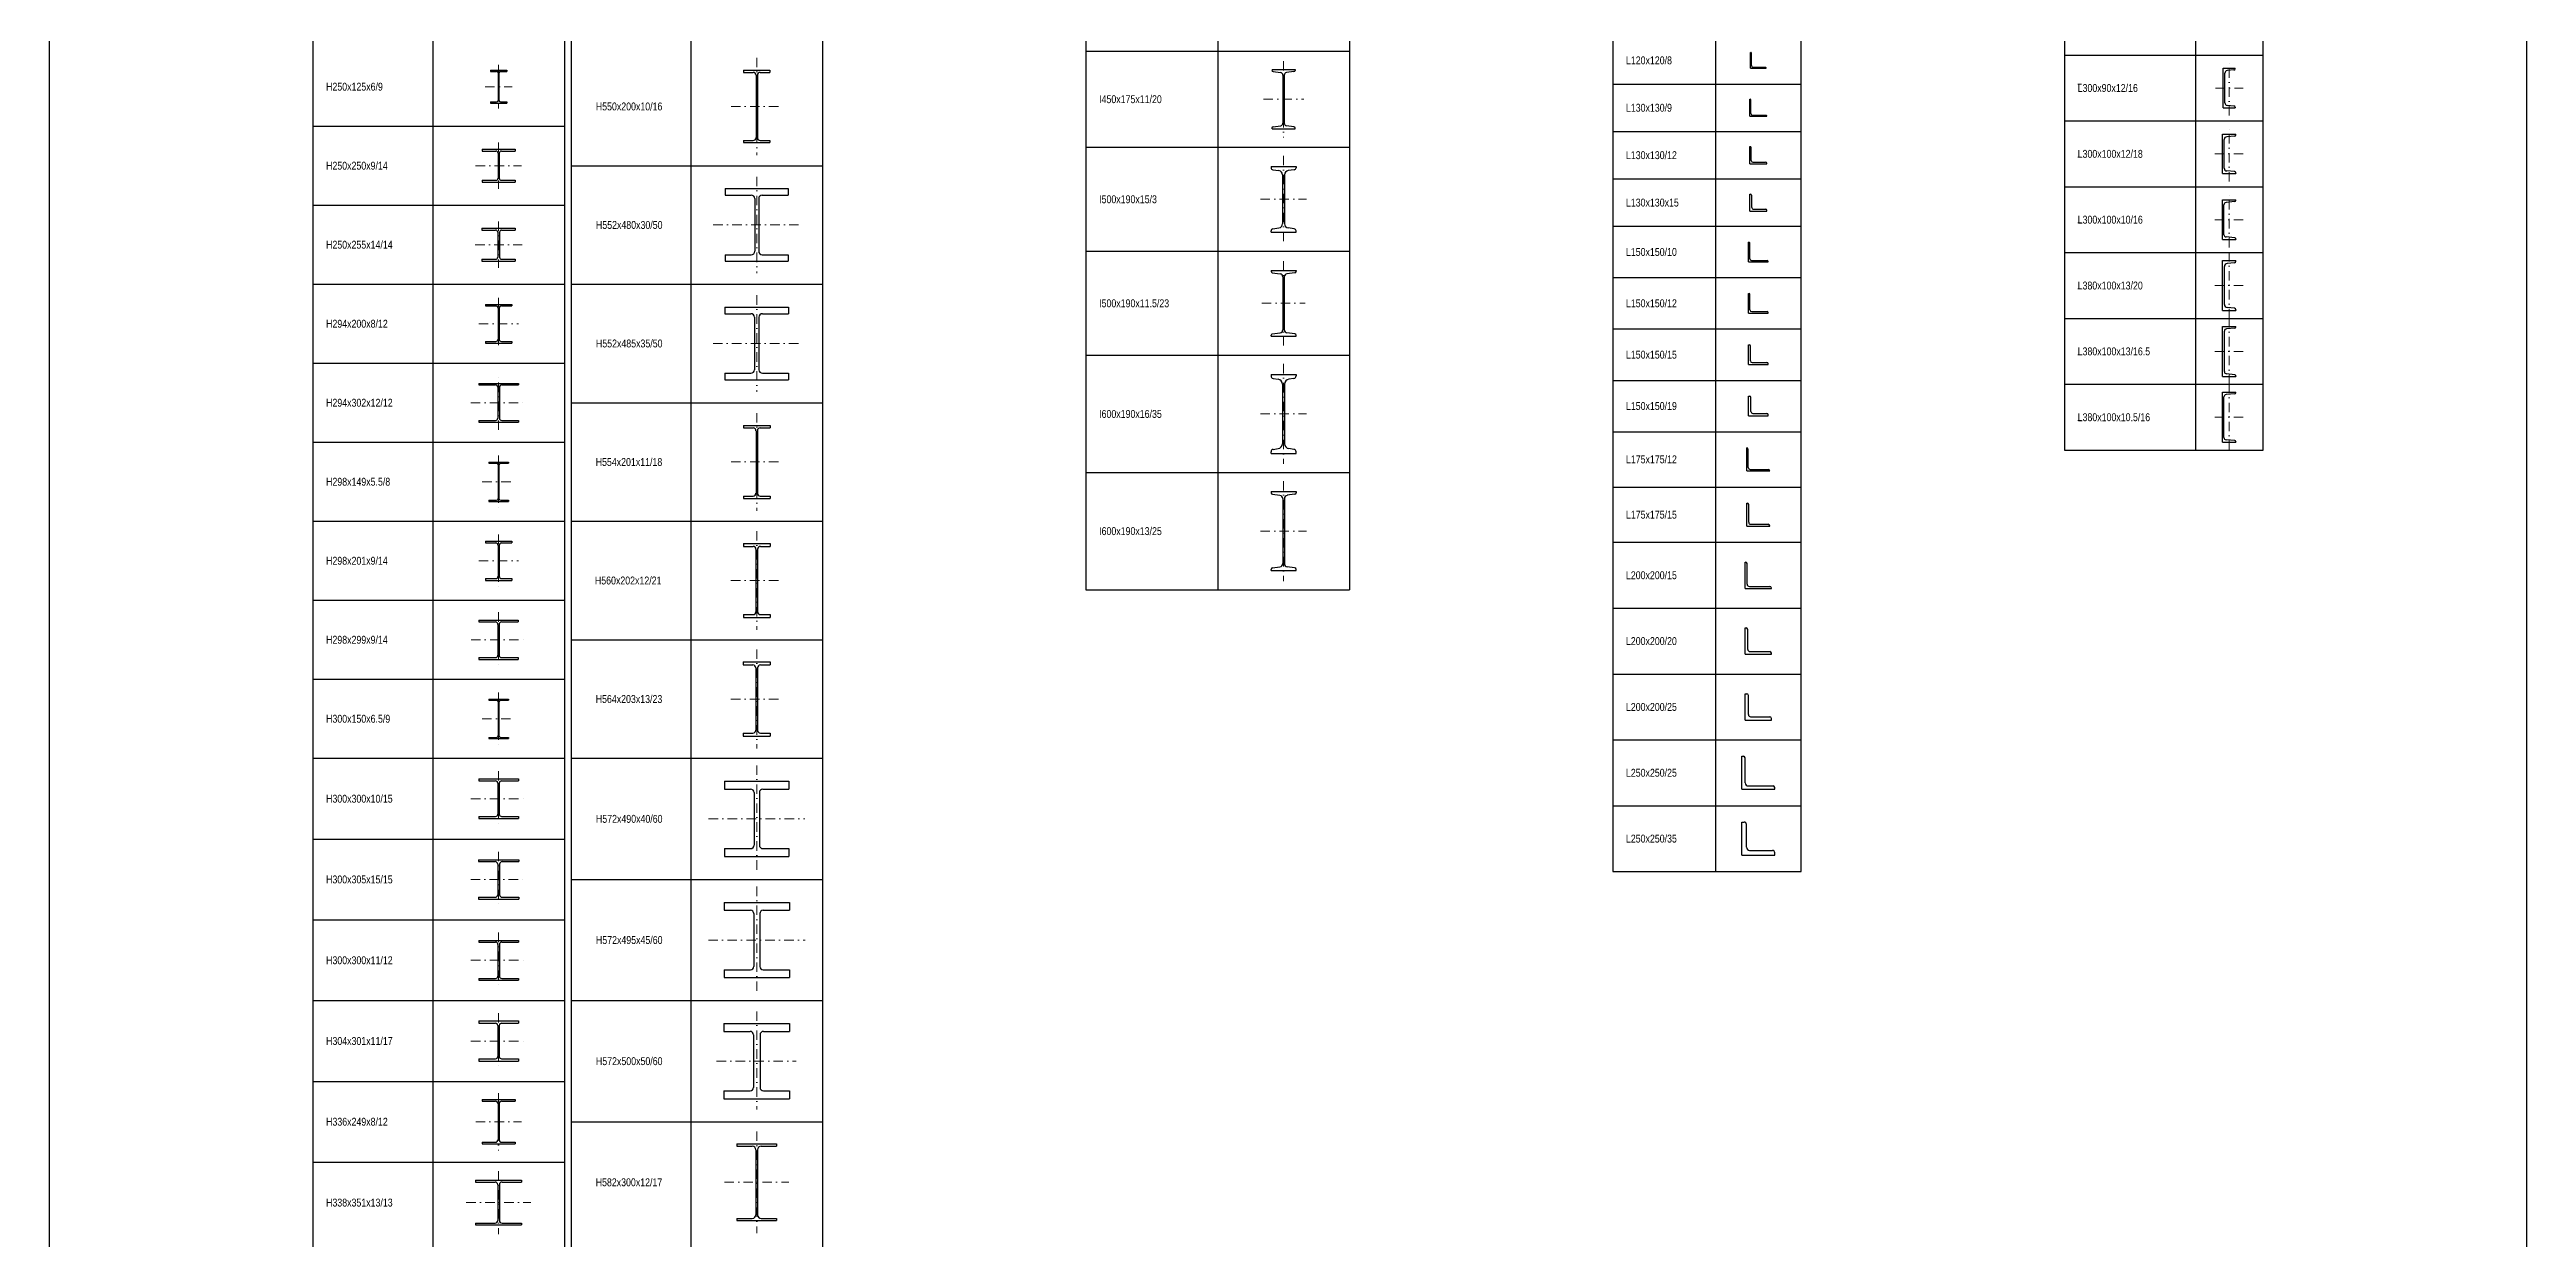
# Model space of a CAD drawing. Extents: x 0 to 90799, y 0 to 77868.
# Drawn here: x 71991 to 90799, y 58261 to 67290 of the extents above; entities that cross this region are included whole.
import ezdxf
from ezdxf.enums import TextEntityAlignment as Align

# ---------------------------------------------------------------- set-up
doc = ezdxf.new("R2010")
doc.units = 0
doc.header["$LTSCALE"] = 30
doc.header["$MEASUREMENT"] = 0
doc.linetypes.add('DGN Style 4', pattern=[4.8, 2.4, -1.2, 0, -1.2])
doc.layers.add('L(c)', color=1, linetype='DGN Style 4', lineweight=5)
doc.layers.add('L(txt)', color=2, linetype='Continuous', lineweight=13)
doc.styles.add('Style-ENGINEERING', font='ENGINEERING.shx')

# ---------------------------------------------------------------- blocks, each defined once
blk = doc.blocks.new('*U553')
for p, q in [((-60, 60), (-57, 60)), ((-60, -60), (-60, 60)), ((-52, -40), (-52, 55)), ((-60, -60), (60, -60)), ((-40, -52), (55, -52)), ((60, -60), (60, -57))]:
    blk.add_line(p, q)
for centre, radius, start, end in [((-57, 55), 5, 0, 90), ((-40, -40), 12, 180, 270), ((55, -57), 5, 0, 90)]:
    blk.add_arc(centre, radius, start, end)
blk = doc.blocks.new('*U554')
for p, q in [((-65, 65), (-62, 65)), ((-65, -65), (-65, 65)), ((-56, -44), (-56, 59)), ((-65, -65), (65, -65)), ((-44, -56), (59, -56)), ((65, -65), (65, -62))]:
    blk.add_line(p, q)
for centre, radius, start, end in [((-62, 59), 6, 0, 90), ((-44, -44), 12, 180, 270), ((59, -62), 6, 0, 90)]:
    blk.add_arc(centre, radius, start, end)
blk = doc.blocks.new('*U555')
for p, q in [((-65, 65), (-62, 65)), ((-65, -65), (-65, 65)), ((-53, -41), (-53, 56)), ((-65, -65), (65, -65)), ((-41, -53), (56, -53)), ((65, -65), (65, -62))]:
    blk.add_line(p, q)
for centre, radius, start, end in [((-62, 56), 8.5, 0, 90), ((-41, -41), 12, 180, 270), ((56, -62), 8.5, 0, 90)]:
    blk.add_arc(centre, radius, start, end)
blk = doc.blocks.new('*U556')
for p, q in [((-65, 65), (-59, 65)), ((-65, -65), (-65, 65)), ((-50, -38), (-50, 56)), ((-65, -65), (65, -65)), ((-38, -50), (56, -50)), ((65, -65), (65, -59))]:
    blk.add_line(p, q)
for centre, radius, start, end in [((-59, 56), 8.5, 0, 90), ((-38, -38), 12, 180, 270), ((56, -59), 8.5, 0, 90)]:
    blk.add_arc(centre, radius, start, end)
blk = doc.blocks.new('*U557')
for p, q in [((-75, 75), (-72, 75)), ((-75, -75), (-75, 75)), ((-65, -51), (-65, 68)), ((-75, -75), (75, -75)), ((-51, -65), (68, -65)), ((75, -75), (75, -72))]:
    blk.add_line(p, q)
for centre, radius, start, end in [((-72, 68), 7, 0, 90), ((-51, -51), 14, 180, 270), ((68, -72), 7, 0, 90)]:
    blk.add_arc(centre, radius, start, end)
blk = doc.blocks.new('*U558')
for p, q in [((-75, 75), (-70, 75)), ((-75, -75), (-75, 75)), ((-63, -49), (-63, 68)), ((-75, -75), (75, -75)), ((-49, -63), (68, -63)), ((75, -75), (75, -70))]:
    blk.add_line(p, q)
for centre, radius, start, end in [((-70, 68), 7, 0, 90), ((-49, -49), 14, 180, 270), ((68, -70), 7, 0, 90)]:
    blk.add_arc(centre, radius, start, end)
blk = doc.blocks.new('*U559')
for p, q in [((-75, 75), (-70, 75)), ((-75, -75), (-75, 75)), ((-60, -46), (-60, 65)), ((-75, -75), (75, -75)), ((-46, -60), (65, -60)), ((75, -75), (75, -70))]:
    blk.add_line(p, q)
for centre, radius, start, end in [((-70, 65), 10, 0, 90), ((-46, -46), 14, 180, 270), ((65, -70), 10, 0, 90)]:
    blk.add_arc(centre, radius, start, end)
blk = doc.blocks.new('*U560')
for p, q in [((-75, 75), (-66, 75)), ((-75, -75), (-75, 75)), ((-56, -42), (-56, 65)), ((-75, -75), (75, -75)), ((-42, -56), (65, -56)), ((75, -75), (75, -66))]:
    blk.add_line(p, q)
for centre, radius, start, end in [((-66, 65), 10, 0, 90), ((-42, -42), 14, 180, 270), ((65, -66), 10, 0, 90)]:
    blk.add_arc(centre, radius, start, end)
blk = doc.blocks.new('*U561')
for p, q in [((-88, 87), (-87, 87)), ((-88, -88), (-88, 87)), ((-76, -61), (-76, 76)), ((-88, -88), (87, -88)), ((-61, -76), (76, -76)), ((87, -88), (87, -87))]:
    blk.add_line(p, q)
for centre, radius, start, end in [((-87, 76), 11, 0, 90), ((-61, -61), 15, 180, 270), ((76, -87), 11, 0, 90)]:
    blk.add_arc(centre, radius, start, end)
blk = doc.blocks.new('*U562')
for p, q in [((-88, 87), (-84, 87)), ((-88, -88), (-88, 87)), ((-73, -58), (-73, 76)), ((-88, -88), (87, -88)), ((-58, -73), (76, -73)), ((87, -88), (87, -84))]:
    blk.add_line(p, q)
for centre, radius, start, end in [((-84, 76), 11, 0, 90), ((-58, -58), 15, 180, 270), ((76, -84), 11, 0, 90)]:
    blk.add_arc(centre, radius, start, end)
blk = doc.blocks.new('*U563')
for p, q in [((-100, 100), (-97, 100)), ((-100, -100), (-100, 100)), ((-85, -68), (-85, 88)), ((-100, -100), (100, -100)), ((-68, -85), (88, -85)), ((100, -100), (100, -97))]:
    blk.add_line(p, q)
for centre, radius, start, end in [((-97, 88), 12, 0, 90), ((-68, -68), 17, 180, 270), ((88, -97), 12, 0, 90)]:
    blk.add_arc(centre, radius, start, end)
blk = doc.blocks.new('*U564')
for p, q in [((-100, 100), (-92, 100)), ((-100, -100), (-100, 100)), ((-80, -63), (-80, 88)), ((-100, -100), (100, -100)), ((-63, -80), (88, -80)), ((100, -100), (100, -92))]:
    blk.add_line(p, q)
for centre, radius, start, end in [((-92, 88), 12, 0, 90), ((-63, -63), 17, 180, 270), ((88, -92), 12, 0, 90)]:
    blk.add_arc(centre, radius, start, end)
blk = doc.blocks.new('*U565')
for p, q in [((-100, 100), (-87, 100)), ((-100, -100), (-100, 100)), ((-75, -58), (-75, 88)), ((-100, -100), (100, -100)), ((-58, -75), (88, -75)), ((100, -100), (100, -87))]:
    blk.add_line(p, q)
for centre, radius, start, end in [((-87, 88), 12, 0, 90), ((-58, -58), 17, 180, 270), ((88, -87), 12, 0, 90)]:
    blk.add_arc(centre, radius, start, end)
blk = doc.blocks.new('*U566')
for p, q in [((-125, 125), (-112, 125)), ((-125, -125), (-125, 125)), ((-100, -76), (-100, 113)), ((-125, -125), (125, -125)), ((-76, -100), (113, -100)), ((125, -125), (125, -112))]:
    blk.add_line(p, q)
for centre, radius, start, end in [((-112, 113), 12, 0, 90), ((-76, -76), 24, 180, 270), ((113, -112), 12, 0, 90)]:
    blk.add_arc(centre, radius, start, end)
blk = doc.blocks.new('*U567')
for p, q in [((-125, 125), (-108, 125)), ((-125, -125), (-125, 125)), ((-90, -66), (-90, 107)), ((-125, -125), (125, -125)), ((-66, -90), (107, -90)), ((125, -125), (125, -108))]:
    blk.add_line(p, q)
for centre, radius, start, end in [((-108, 107), 18, 0, 90), ((-66, -66), 24, 180, 270), ((107, -108), 18, 0, 90)]:
    blk.add_arc(centre, radius, start, end)
blk = doc.blocks.new('*U589')
for p, q in [((-45, 150), (45, 150)), ((-45, -150), (-45, 150)), ((-33, -113), (-33, 113)), ((36, 137), (-16, 132)), ((45, 146), (45, 150)), ((-45, -150), (45, -150)), ((36, -137), (-16, -132)), ((45, -146), (45, -150))]:
    blk.add_line(p, q)
for centre, radius, start, end in [((-14, 113), 19, 95.0013, 180), ((35, 146), 9.5, 275.003, 0), ((-14, -113), 19, 180, 264.9987), ((35, -146), 9.5, 0, 84.997)]:
    blk.add_arc(centre, radius, start, end)
blk = doc.blocks.new('*U590')
for p, q in [((-50, 150), (50, 150)), ((-50, -150), (-50, 150)), ((-38, -109), (-38, 109)), ((40, 135), (-19, 130)), ((50, 145), (50, 150)), ((-50, -150), (50, -150)), ((40, -135), (-19, -130)), ((50, -145), (50, -150))]:
    blk.add_line(p, q)
for centre, radius, start, end in [((-17, 109), 21, 94.9999, 180), ((39, 145), 10.5, 274.9988, 0), ((-17, -109), 21, 180, 265.0001), ((39, -145), 10.5, 0, 85.0012)]:
    blk.add_arc(centre, radius, start, end)
blk = doc.blocks.new('*U591')
for p, q in [((-50, 150), (50, 150)), ((-50, -150), (-50, 150)), ((-40, -114), (-40, 114)), ((42, 137), (-24, 131)), ((50, 146), (50, 150)), ((-50, -150), (50, -150)), ((42, -137), (-24, -131)), ((50, -146), (50, -150))]:
    blk.add_line(p, q)
for centre, radius, start, end in [((-23, 114), 17, 94.9994, 180), ((41, 146), 8.5, 274.9992, 0), ((-23, -114), 17, 180, 265.0006), ((41, -146), 8.5, 0, 85.0008)]:
    blk.add_arc(centre, radius, start, end)
blk = doc.blocks.new('*U592')
for p, q in [((-50, 190), (50, 190)), ((-50, -190), (-50, 190)), ((50, 185), (50, 190)), ((-37, -144), (-37, 144)), ((39, 173), (-15, 168)), ((39, -173), (-15, -168)), ((50, -185), (50, -190)), ((-50, -190), (50, -190))]:
    blk.add_line(p, q)
for centre, radius, start, end in [((-13, 144), 24, 94.9991, 180), ((38, 185), 12, 275.0003, 0), ((-13, -144), 24, 180, 265.0009), ((38, -185), 12, 0, 84.9997)]:
    blk.add_arc(centre, radius, start, end)
blk = doc.blocks.new('*U593')
for p, q in [((-50, 190), (50, 190)), ((-50, -190), (-50, 190)), ((50, 186), (50, 190)), ((-37, -153), (-37, 153)), ((42, 177), (-21, 171)), ((42, -177), (-21, -171)), ((50, -186), (50, -190)), ((-50, -190), (50, -190))]:
    blk.add_line(p, q)
for centre, radius, start, end in [((-19, 153), 18, 94.9999, 180), ((41, 186), 9, 275.0017, 0), ((-19, -153), 18, 180, 265.0001), ((41, -186), 9, 0, 84.9983)]:
    blk.add_arc(centre, radius, start, end)
blk = doc.blocks.new('*U594')
for p, q in [((-50, 190), (50, 190)), ((-50, -190), (-50, 190)), ((50, 186), (50, 190)), ((-40, -154), (-40, 154)), ((42, 177), (-23, 172)), ((42, -177), (-23, -172)), ((50, -186), (50, -190)), ((-50, -190), (50, -190))]:
    blk.add_line(p, q)
for centre, radius, start, end in [((-22, 154), 18, 95.0006, 180), ((41, 186), 9, 275.0011, 0), ((-22, -154), 18, 180, 264.9994), ((41, -186), 9, 0, 84.9989)]:
    blk.add_arc(centre, radius, start, end)
blk = doc.blocks.new('*U613')
for p, q in [((-62, 125), (63, 125)), ((-62, 125), (-62, 116)), ((-62, 116), (-15, 116)), ((-3, 104), (-3, -104)), ((3, 104), (3, -104)), ((15, 116), (63, 116)), ((63, 125), (63, 116)), ((-62, -116), (-15, -116)), ((-62, -116), (-62, -125)), ((-62, -125), (63, -125)), ((15, -116), (63, -116)), ((63, -116), (63, -125))]:
    blk.add_line(p, q)
for centre, start, end in [((-15, 104), 0, 90), ((15, 104), 90, 180), ((-15, -104), 270, 0), ((15, -104), 180, 270)]:
    blk.add_arc(centre, 12, start, end)
blk = doc.blocks.new('*U614')
for p, q in [((-125, 125), (125, 125)), ((-125, 125), (-125, 111)), ((-125, 111), (-20, 111)), ((-4, 95), (-4, -95)), ((5, 95), (5, -95)), ((21, 111), (125, 111)), ((125, 125), (125, 111)), ((-125, -111), (-20, -111)), ((-125, -111), (-125, -125)), ((-125, -125), (125, -125)), ((21, -111), (125, -111)), ((125, -111), (125, -125))]:
    blk.add_line(p, q)
for centre, start, end in [((-20, 95), 0, 90), ((21, 95), 90, 180), ((-20, -95), 270, 0), ((21, -95), 180, 270)]:
    blk.add_arc(centre, 16, start, end)
blk = doc.blocks.new('*U615')
for p, q in [((-128, 125), (127, 125)), ((-128, 125), (-128, 111)), ((-128, 111), (-23, 111)), ((-7, 95), (-7, -95)), ((7, 95), (7, -95)), ((23, 111), (127, 111)), ((127, 125), (127, 111)), ((-128, -111), (-23, -111)), ((-128, -111), (-128, -125)), ((-128, -125), (127, -125)), ((23, -111), (127, -111)), ((127, -111), (127, -125))]:
    blk.add_line(p, q)
for centre, start, end in [((-23, 95), 0, 90), ((23, 95), 90, 180), ((-23, -95), 270, 0), ((23, -95), 180, 270)]:
    blk.add_arc(centre, 16, start, end)
blk = doc.blocks.new('*U616')
for p, q in [((-100, 147), (100, 147)), ((-100, 147), (-100, 135)), ((-100, 135), (-22, 135)), ((-4, 117), (-4, -117)), ((4, 117), (4, -117)), ((22, 135), (100, 135)), ((100, 147), (100, 135)), ((-100, -135), (-22, -135)), ((-100, -135), (-100, -147)), ((-100, -147), (100, -147)), ((22, -135), (100, -135)), ((100, -135), (100, -147))]:
    blk.add_line(p, q)
for centre, start, end in [((-22, 117), 0, 90), ((22, 117), 90, 180), ((-22, -117), 270, 0), ((22, -117), 180, 270)]:
    blk.add_arc(centre, 18, start, end)
blk = doc.blocks.new('*U617')
for p, q in [((-151, 147), (151, 147)), ((-151, 147), (-151, 135)), ((-151, 135), (-24, 135)), ((-6, 117), (-6, -117)), ((6, 117), (6, -117)), ((24, 135), (151, 135)), ((151, 147), (151, 135)), ((-151, -135), (-24, -135)), ((-151, -135), (-151, -147)), ((-151, -147), (151, -147)), ((24, -135), (151, -135)), ((151, -135), (151, -147))]:
    blk.add_line(p, q)
for centre, start, end in [((-24, 117), 0, 90), ((24, 117), 90, 180), ((-24, -117), 270, 0), ((24, -117), 180, 270)]:
    blk.add_arc(centre, 18, start, end)
blk = doc.blocks.new('*U618')
for p, q in [((-75, 149), (74, 149)), ((-75, 149), (-75, 141)), ((-75, 141), (-16, 141)), ((-3, 128), (-3, -128)), ((3, 128), (3, -128)), ((16, 141), (74, 141)), ((74, 149), (74, 141)), ((-75, -141), (-16, -141)), ((-75, -141), (-75, -149)), ((-75, -149), (74, -149)), ((16, -141), (74, -141)), ((74, -141), (74, -149))]:
    blk.add_line(p, q)
for centre, start, end in [((-16, 128), 0, 90), ((16, 128), 90, 180), ((-16, -128), 270, 0), ((16, -128), 180, 270)]:
    blk.add_arc(centre, 13, start, end)
blk = doc.blocks.new('*U619')
for p, q in [((-100, 149), (101, 149)), ((-100, 149), (-100, 135)), ((-100, 135), (-22, 135)), ((-4, 117), (-4, -117)), ((5, 117), (5, -117)), ((23, 135), (101, 135)), ((101, 149), (101, 135)), ((-100, -135), (-22, -135)), ((-100, -135), (-100, -149)), ((-100, -149), (101, -149)), ((23, -135), (101, -135)), ((101, -135), (101, -149))]:
    blk.add_line(p, q)
for centre, start, end in [((-22, 117), 0, 90), ((23, 117), 90, 180), ((-22, -117), 270, 0), ((23, -117), 180, 270)]:
    blk.add_arc(centre, 18, start, end)
blk = doc.blocks.new('*U620')
for p, q in [((-150, 149), (149, 149)), ((-150, 149), (-150, 135)), ((-150, 135), (-23, 135)), ((-5, 117), (-5, -117)), ((4, 117), (4, -117)), ((22, 135), (149, 135)), ((149, 149), (149, 135)), ((-150, -135), (-23, -135)), ((-150, -135), (-150, -149)), ((-150, -149), (149, -149)), ((22, -135), (149, -135)), ((149, -135), (149, -149))]:
    blk.add_line(p, q)
for centre, start, end in [((-23, 117), 0, 90), ((22, 117), 90, 180), ((-23, -117), 270, 0), ((22, -117), 180, 270)]:
    blk.add_arc(centre, 18, start, end)
blk = doc.blocks.new('*U621')
for p, q in [((-75, 150), (75, 150)), ((-75, 150), (-75, 141)), ((-75, 141), (-16, 141)), ((-3, 128), (-3, -128)), ((3, 128), (3, -128)), ((16, 141), (75, 141)), ((75, 150), (75, 141)), ((-75, -141), (-75, -150)), ((-75, -141), (-16, -141)), ((-75, -150), (75, -150)), ((16, -141), (75, -141)), ((75, -141), (75, -150))]:
    blk.add_line(p, q)
for centre, start, end in [((-16, 128), 0, 90), ((16, 128), 90, 180), ((-16, -128), 270, 0), ((16, -128), 180, 270)]:
    blk.add_arc(centre, 13, start, end)
blk = doc.blocks.new('*U622')
for p, q in [((-150, 150), (150, 150)), ((-150, 150), (-150, 135)), ((-150, 135), (-23, 135)), ((-5, 117), (-5, -117)), ((5, 117), (5, -117)), ((23, 135), (150, 135)), ((150, 150), (150, 135)), ((-150, -135), (-23, -135)), ((-150, -135), (-150, -150)), ((-150, -150), (150, -150)), ((23, -135), (150, -135)), ((150, -135), (150, -150))]:
    blk.add_line(p, q)
for centre, start, end in [((-23, 117), 0, 90), ((23, 117), 90, 180), ((-23, -117), 270, 0), ((23, -117), 180, 270)]:
    blk.add_arc(centre, 18, start, end)
blk = doc.blocks.new('*U623')
for p, q in [((-152, 150), (153, 150)), ((-152, 150), (-152, 135)), ((-152, 135), (-25, 135)), ((-7, 117), (-7, -117)), ((8, 117), (8, -117)), ((26, 135), (153, 135)), ((153, 150), (153, 135)), ((-152, -135), (-25, -135)), ((-152, -135), (-152, -150)), ((-152, -150), (153, -150)), ((26, -135), (153, -135)), ((153, -135), (153, -150))]:
    blk.add_line(p, q)
for centre, start, end in [((-25, 117), 0, 90), ((26, 117), 90, 180), ((-25, -117), 270, 0), ((26, -117), 180, 270)]:
    blk.add_arc(centre, 18, start, end)
blk = doc.blocks.new('*U624')
for p, q in [((-150, 150), (150, 150)), ((-150, 150), (-150, 138)), ((-150, 138), (-23, 138)), ((-5, 120), (-5, -120)), ((6, 120), (6, -120)), ((24, 138), (150, 138)), ((150, 150), (150, 138)), ((-150, -138), (-150, -150)), ((-150, -138), (-23, -138)), ((-150, -150), (150, -150)), ((24, -138), (150, -138)), ((150, -138), (150, -150))]:
    blk.add_line(p, q)
for centre, start, end in [((-23, 120), 0, 90), ((24, 120), 90, 180), ((-23, -120), 270, 0), ((24, -120), 180, 270)]:
    blk.add_arc(centre, 18, start, end)
blk = doc.blocks.new('*U625')
for p, q in [((-151, 152), (150, 152)), ((-151, 152), (-151, 135)), ((-151, 135), (-24, 135)), ((-6, 117), (-6, -117)), ((5, 117), (5, -117)), ((23, 135), (150, 135)), ((150, 152), (150, 135)), ((-151, -135), (-24, -135)), ((-151, -135), (-151, -152)), ((-151, -152), (150, -152)), ((23, -135), (150, -135)), ((150, -135), (150, -152))]:
    blk.add_line(p, q)
for centre, start, end in [((-24, 117), 0, 90), ((23, 117), 90, 180), ((-24, -117), 270, 0), ((23, -117), 180, 270)]:
    blk.add_arc(centre, 18, start, end)
blk = doc.blocks.new('*U626')
for p, q in [((-124, 168), (125, 168)), ((-124, 168), (-124, 156)), ((-124, 156), (-24, 156)), ((-4, 136), (-4, -136)), ((4, 136), (4, -136)), ((24, 156), (125, 156)), ((125, 168), (125, 156)), ((-124, -156), (-24, -156)), ((-124, -156), (-124, -168)), ((-124, -168), (125, -168)), ((24, -156), (125, -156)), ((125, -156), (125, -168))]:
    blk.add_line(p, q)
for centre, start, end in [((-24, 136), 0, 90), ((24, 136), 90, 180), ((-24, -136), 270, 0), ((24, -136), 180, 270)]:
    blk.add_arc(centre, 20, start, end)
blk = doc.blocks.new('*U627')
for p, q in [((-176, 169), (175, 169)), ((-176, 169), (-176, 156)), ((-176, 156), (-27, 156)), ((-7, 136), (-7, -136)), ((6, 136), (6, -136)), ((26, 156), (175, 156)), ((175, 169), (175, 156)), ((-176, -156), (-176, -169)), ((-176, -156), (-27, -156)), ((-176, -169), (175, -169)), ((26, -156), (175, -156)), ((175, -156), (175, -169))]:
    blk.add_line(p, q)
for centre, start, end in [((-27, 136), 0, 90), ((26, 136), 90, 180), ((-27, -136), 270, 0), ((26, -136), 180, 270)]:
    blk.add_arc(centre, 20, start, end)
blk = doc.blocks.new('*U663')
for p, q in [((-100, 275), (100, 275)), ((-100, 275), (-100, 259)), ((-100, 259), (-27, 259)), ((-5, 237), (-5, -237)), ((5, 237), (5, -237)), ((27, 259), (100, 259)), ((100, 275), (100, 259)), ((-100, -259), (-27, -259)), ((-100, -259), (-100, -275)), ((-100, -275), (100, -275)), ((27, -259), (100, -259)), ((100, -259), (100, -275))]:
    blk.add_line(p, q)
for centre, start, end in [((-27, 237), 0, 90), ((27, 237), 90, 180), ((-27, -237), 270, 0), ((27, -237), 180, 270)]:
    blk.add_arc(centre, 22, start, end)
blk = doc.blocks.new('*U664')
for p, q in [((-240, 276), (240, 276)), ((-240, 276), (-240, 226)), ((-240, 226), (-41, 226)), ((-15, 200), (-15, -200)), ((15, 200), (15, -200)), ((41, 226), (240, 226)), ((240, 276), (240, 226)), ((-240, -226), (-41, -226)), ((-240, -226), (-240, -276)), ((-240, -276), (240, -276)), ((41, -226), (240, -226)), ((240, -226), (240, -276))]:
    blk.add_line(p, q)
for centre, start, end in [((-41, 200), 0, 90), ((41, 200), 90, 180), ((-41, -200), 270, 0), ((41, -200), 180, 270)]:
    blk.add_arc(centre, 26, start, end)
blk = doc.blocks.new('*U665')
for p, q in [((-243, 276), (242, 276)), ((-243, 276), (-243, 226)), ((-243, 226), (-44, 226)), ((-18, 200), (-18, -200)), ((17, 200), (17, -200)), ((43, 226), (242, 226)), ((242, 276), (242, 226)), ((-243, -226), (-44, -226)), ((-243, -226), (-243, -276)), ((-243, -276), (242, -276)), ((43, -226), (242, -226)), ((242, -226), (242, -276))]:
    blk.add_line(p, q)
for centre, start, end in [((-44, 200), 0, 90), ((43, 200), 90, 180), ((-44, -200), 270, 0), ((43, -200), 180, 270)]:
    blk.add_arc(centre, 26, start, end)
blk = doc.blocks.new('*U666')
for p, q in [((-100, 277), (101, 277)), ((-100, 277), (-100, 259)), ((-100, 259), (-27, 259)), ((-5, 237), (-5, -237)), ((6, 237), (6, -237)), ((27, 259), (101, 259)), ((101, 277), (101, 259)), ((-100, -259), (-27, -259)), ((-100, -259), (-100, -277)), ((-100, -277), (101, -277)), ((27, -259), (101, -259)), ((101, -259), (101, -277))]:
    blk.add_line(p, q)
for centre, start, end in [((-28, 237), 0, 90), ((27, 237), 90, 180), ((-28, -237), 270, 0), ((27, -237), 180, 270)]:
    blk.add_arc(centre, 22, start, end)
blk = doc.blocks.new('*U667')
for p, q in [((-101, 280), (101, 280)), ((-101, 280), (-101, 259)), ((-101, 259), (-28, 259)), ((-6, 237), (-6, -237)), ((6, 237), (6, -237)), ((28, 259), (101, 259)), ((101, 280), (101, 259)), ((-101, -259), (-28, -259)), ((-101, -259), (-101, -280)), ((-101, -280), (101, -280)), ((28, -259), (101, -259)), ((101, -259), (101, -280))]:
    blk.add_line(p, q)
for centre, start, end in [((-28, 237), 0, 90), ((28, 237), 90, 180), ((-28, -237), 270, 0), ((28, -237), 180, 270)]:
    blk.add_arc(centre, 22, start, end)
blk = doc.blocks.new('*U668')
for p, q in [((-102, 282), (101, 282)), ((-102, 282), (-102, 259)), ((-102, 259), (-29, 259)), ((-7, 237), (-7, -237)), ((6, 237), (6, -237)), ((28, 259), (101, 259)), ((101, 282), (101, 259)), ((-102, -259), (-29, -259)), ((-102, -259), (-102, -282)), ((-102, -282), (101, -282)), ((28, -259), (101, -259)), ((101, -259), (101, -282))]:
    blk.add_line(p, q)
for centre, start, end in [((-29, 237), 0, 90), ((28, 237), 90, 180), ((-29, -237), 270, 0), ((28, -237), 180, 270)]:
    blk.add_arc(centre, 22, start, end)
blk = doc.blocks.new('*U669')
for p, q in [((-245, 286), (245, 286)), ((-245, 286), (-245, 226)), ((-245, 226), (-46, 226)), ((-20, 200), (-20, -200)), ((20, 200), (20, -200)), ((46, 226), (245, 226)), ((245, 286), (245, 226)), ((-245, -226), (-46, -226)), ((-245, -226), (-245, -286)), ((-245, -286), (245, -286)), ((46, -226), (245, -226)), ((245, -226), (245, -286))]:
    blk.add_line(p, q)
for centre, start, end in [((-46, 200), 0, 90), ((46, 200), 90, 180), ((-46, -200), 270, 0), ((46, -200), 180, 270)]:
    blk.add_arc(centre, 26, start, end)
blk = doc.blocks.new('*U670')
for p, q in [((-247, 286), (248, 286)), ((-247, 286), (-247, 226)), ((-247, 226), (-48, 226)), ((-22, 200), (-22, -200)), ((23, 200), (23, -200)), ((49, 226), (248, 226)), ((248, 286), (248, 226)), ((-247, -226), (-48, -226)), ((-247, -226), (-247, -286)), ((-247, -286), (248, -286)), ((49, -226), (248, -226)), ((248, -226), (248, -286))]:
    blk.add_line(p, q)
for centre, start, end in [((-48, 200), 0, 90), ((49, 200), 90, 180), ((-48, -200), 270, 0), ((49, -200), 180, 270)]:
    blk.add_arc(centre, 26, start, end)
blk = doc.blocks.new('*U671')
for p, q in [((-95, 250), (95, 250)), ((-95, 250), (-95, 243)), ((-86, 232), (-25, 223)), ((-6, 202), (-6, -202)), ((6, 202), (6, -202)), ((86, 232), (25, 223)), ((95, 250), (95, 243)), ((-95, -250), (-95, -243)), ((-95, -250), (95, -250)), ((-86, -232), (-25, -223)), ((86, -232), (25, -223)), ((95, -250), (95, -243))]:
    blk.add_line(p, q)
for centre, radius, start, end in [((-84, 243), 11, 180, 262.0015), ((-28, 202), 22, 0, 82.0016), ((28, 202), 22, 97.9984, 180), ((84, 243), 11, 277.9985, 0), ((-84, -243), 11, 97.9985, 180), ((-28, -202), 22, 277.9984, 0), ((28, -202), 22, 180, 262.0016), ((84, -243), 11, 0, 82.0015)]:
    blk.add_arc(centre, radius, start, end)
blk = doc.blocks.new('*U672')
for p, q in [((-250, 286), (250, 286)), ((-250, 286), (-250, 226)), ((-250, 226), (-51, 226)), ((-25, 200), (-25, -200)), ((25, 200), (25, -200)), ((51, 226), (250, 226)), ((250, 286), (250, 226)), ((-250, -226), (-51, -226)), ((-250, -226), (-250, -286)), ((-250, -286), (250, -286)), ((51, -226), (250, -226)), ((250, -226), (250, -286))]:
    blk.add_line(p, q)
for centre, start, end in [((-51, 200), 0, 90), ((51, 200), 90, 180), ((-51, -200), 270, 0), ((51, -200), 180, 270)]:
    blk.add_arc(centre, 26, start, end)
blk = doc.blocks.new('*U707')
for p, q in [((-87, 225), (88, 225)), ((-87, 225), (-87, 219)), ((-79, 210), (-22, 202)), ((79, 210), (22, 202)), ((88, 225), (88, 219)), ((-5, 183), (-5, -183)), ((6, 183), (6, -183)), ((-87, -225), (-87, -219)), ((-87, -225), (88, -225)), ((-79, -210), (-22, -202)), ((79, -210), (22, -202)), ((88, -225), (88, -219))]:
    blk.add_line(p, q)
for centre, radius, start, end in [((-78, 219), 9.5, 180, 262.0003), ((-24, 183), 19, 0, 81.9956), ((25, 183), 19, 98.0007, 180), ((78, 219), 9.5, 277.9997, 0), ((-24, -183), 19, 278.0007, 0), ((25, -183), 19, 180, 261.9993), ((-78, -219), 9.5, 97.9997, 180), ((78, -219), 9.5, 0, 82.0003)]:
    blk.add_arc(centre, radius, start, end)
blk = doc.blocks.new('*U708')
for p, q in [((-95, 250), (95, 250)), ((-95, 250), (-95, 240)), ((-81, 224), (-35, 218)), ((81, 224), (35, 218)), ((95, 250), (95, 240)), ((-7, 186), (-7, -186)), ((8, 186), (8, -186)), ((-95, -250), (-95, -240)), ((-95, -250), (95, -250)), ((-81, -224), (-35, -218)), ((81, -224), (35, -218)), ((95, -250), (95, -240))]:
    blk.add_line(p, q)
for centre, radius, start, end in [((-79, 240), 16, 180, 262.0051), ((-39, 186), 32, 0, 82.0008), ((40, 186), 32, 97.9992, 180), ((79, 240), 16, 277.9949, 0), ((-39, -186), 32, 277.9992, 0), ((40, -186), 32, 180, 262.0008), ((-79, -240), 16, 97.9949, 180), ((79, -240), 16, 0, 82.0051)]:
    blk.add_arc(centre, radius, start, end)
blk = doc.blocks.new('*U709')
for p, q in [((-95, 300), (95, 300)), ((-95, 300), (-95, 288)), ((-79, 269), (-41, 263)), ((-8, 226), (-8, -226)), ((8, 226), (8, -226)), ((79, 269), (41, 263)), ((95, 300), (95, 288)), ((-95, -300), (-95, -288)), ((-95, -300), (95, -300)), ((-79, -269), (-41, -263)), ((79, -269), (41, -263)), ((95, -300), (95, -288))]:
    blk.add_line(p, q)
for centre, radius, start, end in [((-76, 288), 19, 180, 261.9997), ((-46, 226), 38, 0, 82.0009), ((46, 226), 38, 97.9991, 180), ((76, 288), 19, 278.0003, 0), ((-76, -288), 19, 98.0003, 180), ((-46, -226), 38, 277.9991, 0), ((46, -226), 38, 180, 262.0009), ((76, -288), 19, 0, 81.9997)]:
    blk.add_arc(centre, radius, start, end)
blk = doc.blocks.new('*U710')
for p, q in [((-95, 300), (95, 300)), ((-95, 300), (-95, 292)), ((-84, 280), (-28, 272)), ((-6, 247), (-6, -247)), ((7, 247), (7, -247)), ((84, 280), (28, 272)), ((95, 300), (95, 292)), ((-95, -300), (-95, -292)), ((-95, -300), (95, -300)), ((-84, -280), (-28, -272)), ((84, -280), (28, -272)), ((95, -300), (95, -292))]:
    blk.add_line(p, q)
for centre, radius, start, end in [((-82, 292), 12.5, 180, 262.0044), ((-31, 247), 25, 0, 82.0021), ((32, 247), 25, 97.9979, 180), ((83, 292), 12.5, 277.9956, 0), ((-82, -292), 12.5, 97.9956, 180), ((-31, -247), 25, 277.9979, 0), ((32, -247), 25, 180, 262.0021), ((83, -292), 12.5, 0, 82.0044)]:
    blk.add_arc(centre, radius, start, end)
blk = doc.blocks.new('*U731')
blk.add_line((-91, 30), (-62, 30))
at = {"style": 'Style-ENGINEERING', "width": 0.833333}
blk.add_text('L300x90x12/16', height=60, dxfattribs=at).set_placement((-92, 0), align=Align.MIDDLE_LEFT)
blk = doc.blocks.new('*U732')
blk.add_line((-91, 30), (-62, 30))
at = {"style": 'Style-ENGINEERING', "width": 0.833333}
blk.add_text('L300x100x12/18', height=60, dxfattribs=at).set_placement((-92, 55), align=Align.MIDDLE_LEFT)
blk = doc.blocks.new('*U733')
blk.add_line((-91, 30), (-62, 30))
at = {"style": 'Style-ENGINEERING', "width": 0.833333}
blk.add_text('L300x100x10/16', height=60, dxfattribs=at).set_placement((-92, 55), align=Align.MIDDLE_LEFT)
blk = doc.blocks.new('*U734')
blk.add_line((-91, 30), (-62, 30))
at = {"style": 'Style-ENGINEERING', "width": 0.833333}
blk.add_text('L380x100x13/20', height=60, dxfattribs=at).set_placement((-92, 55), align=Align.MIDDLE_LEFT)
blk = doc.blocks.new('*U735')
blk.add_line((-91, 30), (-62, 30))
at = {"style": 'Style-ENGINEERING', "width": 0.833333}
blk.add_text('L380x100x13/16.5', height=60, dxfattribs=at).set_placement((-92, 55), align=Align.MIDDLE_LEFT)
blk = doc.blocks.new('*U736')
blk.add_line((-91, 30), (-62, 30))
at = {"style": 'Style-ENGINEERING', "width": 0.833333}
blk.add_text('L380x100x10.5/16', height=60, dxfattribs=at).set_placement((-92, 55), align=Align.MIDDLE_LEFT)

msp = doc.modelspace()

# ---------------------------------------------------------------- linework, layer by layer
for p, q in [((73991, 75868), (73991, 41668)), ((74901, 75868), (74901, 41668)), ((75901, 75868), (75901, 41668)), ((75951, 75868), (75951, 41668)), ((76861, 75868), (76861, 41668)), ((77861, 75868), (77861, 41668)), ((79861, 75868), (79861, 63188)), ((80861, 75868), (80861, 63188)), ((81861, 75868), (81861, 63188)), ((83861, 75868), (83861, 61048)), ((84641, 75868), (84641, 61048)), ((85291, 61048), (85291, 75868)), ((87291, 75868), (87291, 64248)), ((88285, 75868), (88285, 64248)), ((88799, 64248), (88799, 75868)), ((79861, 67278), (81861, 67278)), ((87291, 67248), (88799, 67248)), ((83861, 67028), (85291, 67028)), ((73991, 66708), (75901, 66708)), ((83861, 66668), (85291, 66668)), ((87291, 66748), (88799, 66748)), ((75951, 66408), (77861, 66408)), ((79861, 66548), (81861, 66548)), ((83861, 66308), (85291, 66308)), ((87291, 66248), (88799, 66248)), ((73991, 66108), (75901, 66108)), ((83861, 65948), (85291, 65948)), ((79861, 65758), (81861, 65758)), ((87291, 65748), (88799, 65748)), ((73991, 65508), (75901, 65508)), ((75951, 65508), (77861, 65508)), ((83861, 65558), (85291, 65558)), ((83861, 65168), (85291, 65168)), ((87291, 65248), (88799, 65248)), ((73991, 64908), (75901, 64908)), ((79861, 64968), (81861, 64968)), ((83861, 64778), (85291, 64778)), ((87291, 64748), (88799, 64748)), ((75951, 64608), (77861, 64608)), ((83861, 64388), (85291, 64388)), ((73991, 64308), (75901, 64308)), ((87291, 64248), (88799, 64248)), ((79861, 64078), (81861, 64078)), ((83861, 63968), (85291, 63968)), ((73991, 63708), (75901, 63708)), ((75951, 63708), (77861, 63708)), ((83861, 63548), (85291, 63548)), ((73991, 63108), (75901, 63108)), ((79861, 63188), (81861, 63188)), ((83861, 63048), (85291, 63048)), ((75951, 62808), (77861, 62808)), ((73991, 62508), (75901, 62508)), ((83861, 62548), (85291, 62548)), ((73991, 61908), (75901, 61908)), ((75951, 61908), (77861, 61908)), ((83861, 62048), (85291, 62048)), ((83861, 61548), (85291, 61548)), ((73991, 61294), (75901, 61294)), ((75951, 60988), (77861, 60988)), ((83861, 61048), (85291, 61048)), ((73991, 60681), (75901, 60681)), ((73991, 60068), (75901, 60068)), ((75951, 60068), (77861, 60068)), ((73991, 59454), (75901, 59454)), ((75951, 59148), (77861, 59148)), ((77211, 58979), (77511, 58979)), ((77211, 58979), (77211, 58962)), ((77211, 58962), (77327, 58962)), ((77355, 58934), (77355, 58442)), ((77367, 58934), (77367, 58442)), ((77395, 58962), (77511, 58962)), ((77511, 58979), (77511, 58962)), ((73991, 58841), (75901, 58841)), ((77211, 58414), (77327, 58414)), ((77211, 58414), (77211, 58397)), ((77211, 58397), (77511, 58397)), ((77395, 58414), (77511, 58414)), ((77511, 58414), (77511, 58397))]:
    msp.add_line(p, q)
at = {"flags": 128}
msp.add_lwpolyline([(71991, 77868), (90799, 77868), (90799, 39668), (71991, 39668)], close=True, dxfattribs=at)
for centre, start, end in [((77327, 58934), 0, 90), ((77395, 58934), 90, 180), ((77327, 58442), 270, 0), ((77395, 58442), 180, 270)]:
    msp.add_arc(centre, 28, start, end)
at = {"layer": 'L(c)'}
for p, q in [((75401, 67173), (75401, 66843)), ((77361, 67228), (77361, 66488)), ((81361, 67203), (81361, 66623)), ((88542, 66788), (88542, 67208)), ((75299, 67008), (75504, 67008)), ((88437, 66998), (88647, 66998)), ((77166, 66858), (77556, 66858)), ((81209, 66913), (81514, 66913)), ((75401, 66583), (75401, 66233)), ((88542, 66288), (88542, 66708)), ((75226, 66408), (75576, 66408)), ((81361, 66483), (81361, 65823)), ((88432, 66498), (88652, 66498)), ((77361, 66324), (77361, 65592)), ((88542, 65788), (88542, 66208)), ((81186, 66153), (81536, 66153)), ((75401, 65983), (75401, 65633)), ((77031, 65958), (77691, 65958)), ((88432, 65998), (88652, 65998)), ((75224, 65808), (75579, 65808)), ((81361, 65683), (81361, 65043)), ((88542, 65248), (88542, 65748)), ((88432, 65498), (88652, 65498)), ((75401, 65405), (75401, 65011)), ((77361, 65424), (77361, 64692)), ((81196, 65363), (81526, 65363)), ((75251, 65208), (75551, 65208)), ((88542, 64748), (88542, 65248)), ((77029, 65058), (77694, 65058)), ((81361, 64903), (81361, 64143)), ((88432, 64998), (88652, 64998)), ((75401, 64401), (75401, 64815)), ((88542, 64248), (88542, 64748)), ((75190, 64608), (75612, 64608)), ((77361, 64530), (77361, 63786)), ((81186, 64523), (81536, 64523)), ((88432, 64498), (88652, 64498)), ((75401, 64207), (75401, 63809)), ((77166, 64158), (77557, 64158)), ((75277, 64008), (75526, 64008)), ((81361, 64013), (81361, 63253)), ((75401, 63607), (75401, 63209)), ((77361, 63633), (77361, 62883)), ((81186, 63633), (81536, 63633)), ((75251, 63408), (75552, 63408)), ((77165, 63258), (77557, 63258)), ((75401, 63017), (75401, 62599)), ((75192, 62808), (75611, 62808)), ((77361, 62735), (77361, 61981)), ((75401, 62408), (75401, 62008)), ((77165, 62358), (77558, 62358)), ((75276, 62208), (75526, 62208)), ((75401, 61811), (75401, 61391)), ((77361, 61854), (77361, 61042)), ((75191, 61601), (75611, 61601)), ((76996, 61448), (77726, 61448)), ((75401, 61198), (75401, 60778)), ((75189, 60988), (75614, 60988)), ((77361, 60934), (77361, 60122)), ((75401, 60584), (75401, 60164)), ((75191, 60374), (75611, 60374)), ((76994, 60528), (77729, 60528)), ((75401, 59973), (75401, 59549)), ((77361, 59986), (77361, 59240)), ((75191, 59761), (75612, 59761)), ((77056, 59608), (77661, 59608)), ((75401, 59366), (75401, 58930)), ((75227, 59148), (75576, 59148)), ((77361, 59074), (77361, 58302)), ((75401, 58773), (75401, 58295)), ((77116, 58688), (77606, 58688)), ((75156, 58534), (75647, 58534))]:
    msp.add_line(p, q, dxfattribs=at)

# ---------------------------------------------------------------- block references
for name, p in [('*U553', (84966, 67208)), ('*U589', (88542, 66998)), ('*U613', (75401, 67008)), ('*U663', (77361, 66858)), ('*U707', (81361, 66913)), ('*U554', (84966, 66848)), ('*U590', (88542, 66498)), ('*U614', (75401, 66408)), ('*U708', (81361, 66153)), ('*U555', (84966, 66488)), ('*U664', (77361, 65958)), ('*U556', (84966, 66128)), ('*U591', (88542, 65998)), ('*U615', (75401, 65808)), ('*U557', (84966, 65753)), ('*U592', (88542, 65498)), ('*U671', (81361, 65363)), ('*U616', (75401, 65208)), ('*U665', (77361, 65058)), ('*U558', (84966, 65363)), ('*U593', (88542, 64998)), ('*U559', (84966, 64973)), ('*U617', (75401, 64608)), ('*U709', (81361, 64523)), ('*U560', (84966, 64583)), ('*U594', (88542, 64498)), ('*U666', (77361, 64158)), ('*U618', (75401, 64008)), ('*U561', (84966, 64178)), ('*U710', (81361, 63633)), ('*U562', (84966, 63758)), ('*U619', (75401, 63408)), ('*U667', (77361, 63258)), ('*U563', (84966, 63298)), ('*U620', (75401, 62808)), ('*U564', (84966, 62798)), ('*U668', (77361, 62358)), ('*U621', (75401, 62208)), ('*U565', (84966, 62298)), ('*U566', (84966, 61798)), ('*U622', (75401, 61601)), ('*U669', (77361, 61448)), ('*U567', (84966, 61298)), ('*U623', (75401, 60988)), ('*U670', (77361, 60528)), ('*U624', (75401, 60374)), ('*U625', (75401, 59761)), ('*U672', (77361, 59608)), ('*U626', (75401, 59148)), ('*U627', (75401, 58534))]:
    msp.add_blockref(name, p)
at = {"layer": 'L(txt)'}
for name, p in [('*U731', (87483, 66998)), ('*U732', (87483, 66443)), ('*U733', (87483, 65943)), ('*U734', (87483, 65443)), ('*U735', (87483, 64943)), ('*U736', (87483, 64443))]:
    msp.add_blockref(name, p, dxfattribs=at)

# ---------------------------------------------------------------- texts
at = {"layer": 'L(txt)', "style": 'Style-ENGINEERING', "width": 0.833333}
for s, p in [('L120x120/8', (83961, 67208)), ('H250x125x6/9', (74091, 67008)), ('I450x175x11/20', (79961, 66913)), ('L130x130/9', (83961, 66848)), ('H250x250x9/14', (74091, 66408)), ('L130x130/12', (83961, 66488)), ('I500x190x15/3', (79961, 66153)), ('L130x130x15', (83961, 66128)), ('H250x255x14/14', (74091, 65808)), ('L150x150/10', (83961, 65753)), ('I500x190x11.5/23', (79961, 65363)), ('L150x150/12', (83961, 65363)), ('H294x200x8/12', (74091, 65208)), ('L150x150/15', (83961, 64973)), ('H294x302x12/12', (74091, 64608)), ('I600x190x16/35', (79961, 64523)), ('L150x150/19', (83961, 64583)), ('L175x175/12', (83961, 64178)), ('H298x149x5.5/8', (74091, 64008)), ('L175x175/15', (83961, 63758)), ('I600x190x13/25', (79961, 63633)), ('H298x201x9/14', (74091, 63408)), ('L200x200/15', (83961, 63298)), ('H298x299x9/14', (74091, 62808)), ('L200x200/20', (83961, 62798)), ('L200x200/25', (83961, 62298)), ('H300x150x6.5/9', (74091, 62208)), ('L250x250/25', (83961, 61798)), ('H300x300x10/15', (74091, 61601)), ('L250x250/35', (83961, 61298)), ('H300x305x15/15', (74091, 60988)), ('H300x300x11/12', (74091, 60374)), ('H304x301x11/17', (74091, 59761)), ('H336x249x8/12', (74091, 59148)), ('H338x351x13/13', (74091, 58534))]:
    msp.add_text(s, height=60, dxfattribs=at).set_placement(p, align=Align.MIDDLE_LEFT)
for s, p in [('H550x200x10/16', (76392, 66858)), ('H552x480x30/50', (76393, 65958)), ('H552x485x35/50', (76393, 65058)), ('H554x201x11/18', (76391, 64158)), ('H560x202x12/21', (76385, 63258)), ('H564x203x13/23', (76391, 62358)), ('H572x490x40/60', (76393, 61448)), ('H572x495x45/60', (76393, 60528)), ('H572x500x50/60', (76393, 59608)), ('H582x300x12/17', (76391, 58688))]:
    msp.add_text(s, height=60, dxfattribs=at).set_placement(p, align=Align.MIDDLE_CENTER)

doc.saveas('drawing.dxf')
